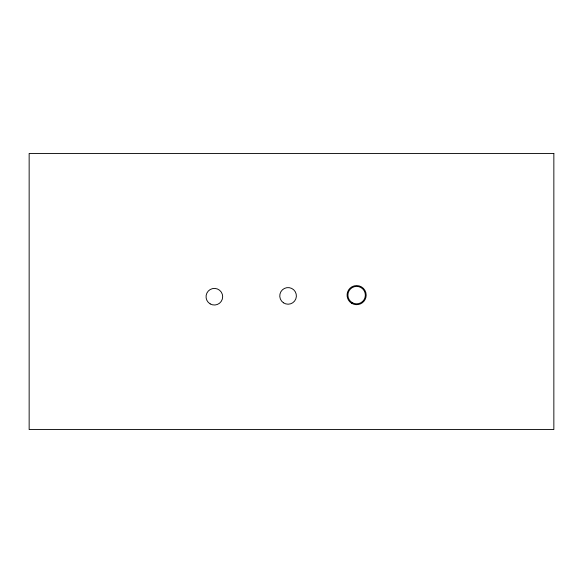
<?xml version="1.0" encoding="UTF-8"?>
<svg xmlns="http://www.w3.org/2000/svg" width="583" height="583" viewBox="0 0 583 583"><rect width="100%" height="100%" fill="white"/><g stroke="black" fill="none" stroke-linecap="round" stroke-linejoin="round"><path stroke-width="0.87" d="M553.85 153.453L29.15 153.453L29.15 429.547L553.85 429.547L553.85 153.453M210.201 303.911A8.308 8.308 0 0 0 222.67 296.718A8.308 8.308 0 0 0 210.201 289.518A8.308 8.308 0 0 0 210.201 303.911M283.418 302.781A8.308 8.308 0 0 0 296.361 296.492A8.308 8.308 0 0 0 284.446 288.425A8.308 8.308 0 0 0 283.418 302.781M352.27 302.679A8.723 8.723 0 0 0 365.352 295.122A8.723 8.723 0 0 0 352.27 287.565A8.723 8.723 0 0 0 352.27 302.679M351.855 303.4A9.554 9.554 0 0 0 366.182 295.122A9.554 9.554 0 0 0 351.855 286.851A9.554 9.554 0 0 0 351.855 303.4"/></g></svg>
